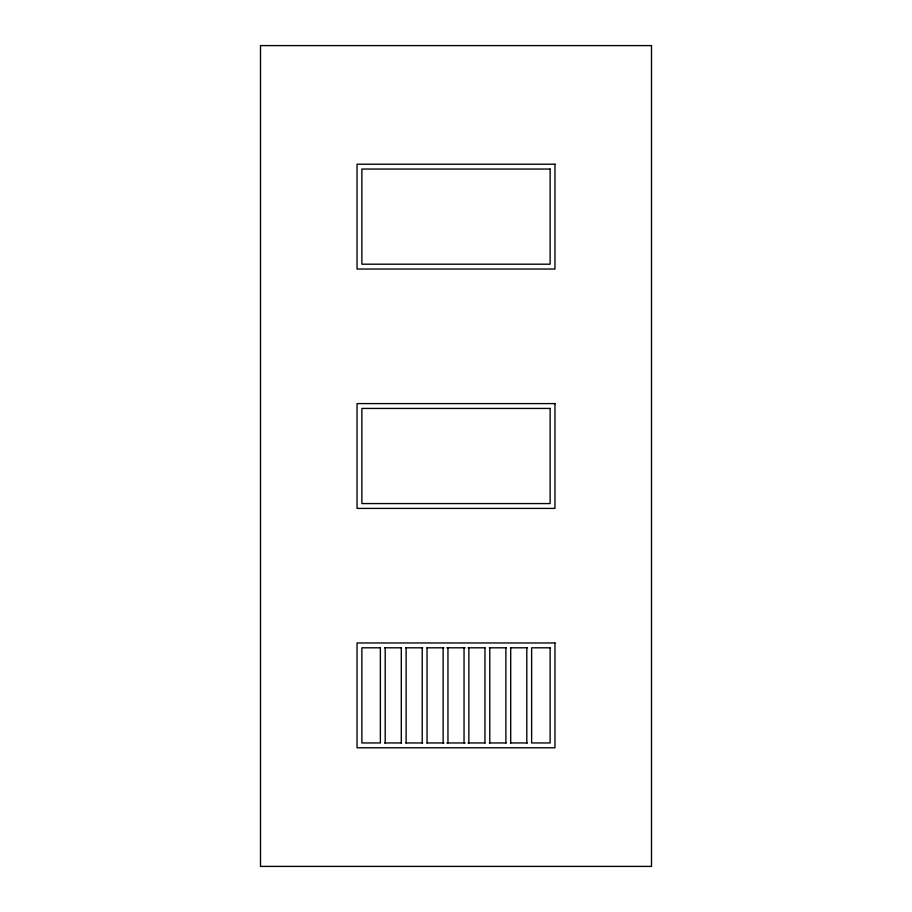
<?xml version="1.0" encoding="UTF-8"?>
<svg xmlns="http://www.w3.org/2000/svg" width="912" height="912" viewBox="0 0 912 912"><rect width="100%" height="100%" fill="white"/><g stroke="black" fill="none" stroke-linecap="round" stroke-linejoin="round"><path stroke-width="1.37" d="M384.522 647.805L401.508 647.805M405.749 647.805L422.735 647.805M426.987 647.805L443.973 647.805M446.8 647.805L465.2 647.805M468.027 647.805L485.013 647.805M489.265 647.805L506.251 647.805M510.492 647.805L527.478 647.805M384.522 742.949L401.508 742.949M405.749 742.949L422.735 742.949M426.987 742.949L443.973 742.949M446.8 742.949L465.2 742.949M468.027 742.949L485.013 742.949M489.265 742.949L506.251 742.949M510.492 742.949L527.478 742.949M526.794 647.805L526.794 742.949M510.709 647.805L510.709 742.949M505.875 647.805L505.875 742.949M489.79 647.805L489.79 742.949M484.956 647.805L484.956 742.949M468.871 647.805L468.871 742.949M464.048 647.805L464.048 742.949M447.952 647.805L447.952 742.949M443.129 647.805L443.129 742.949M427.044 647.805L427.044 742.949M422.21 647.805L422.21 742.949M406.125 647.805L406.125 742.949M401.291 647.805L401.291 742.949M385.206 647.805L385.206 742.949M651.499 45.6L260.501 45.6L260.501 866.4L651.499 866.4L651.499 45.6M554.963 164.217L357.037 164.217L357.037 269.029L554.963 269.029L554.963 164.217M550.13 169.051L361.87 169.051L361.87 264.195L550.13 264.195L550.13 169.051M554.963 403.594L357.037 403.594L357.037 508.406L554.963 508.406L554.963 403.594M550.13 408.428L361.87 408.428L361.87 503.572L550.13 503.572L550.13 408.428M554.963 642.971L357.037 642.971L357.037 747.783L554.963 747.783L554.963 642.971M380.372 647.805L361.87 647.805L361.87 742.949L380.372 742.949L380.372 647.805M550.13 647.805L531.628 647.805L531.628 742.949L550.13 742.949L550.13 647.805"/></g></svg>
